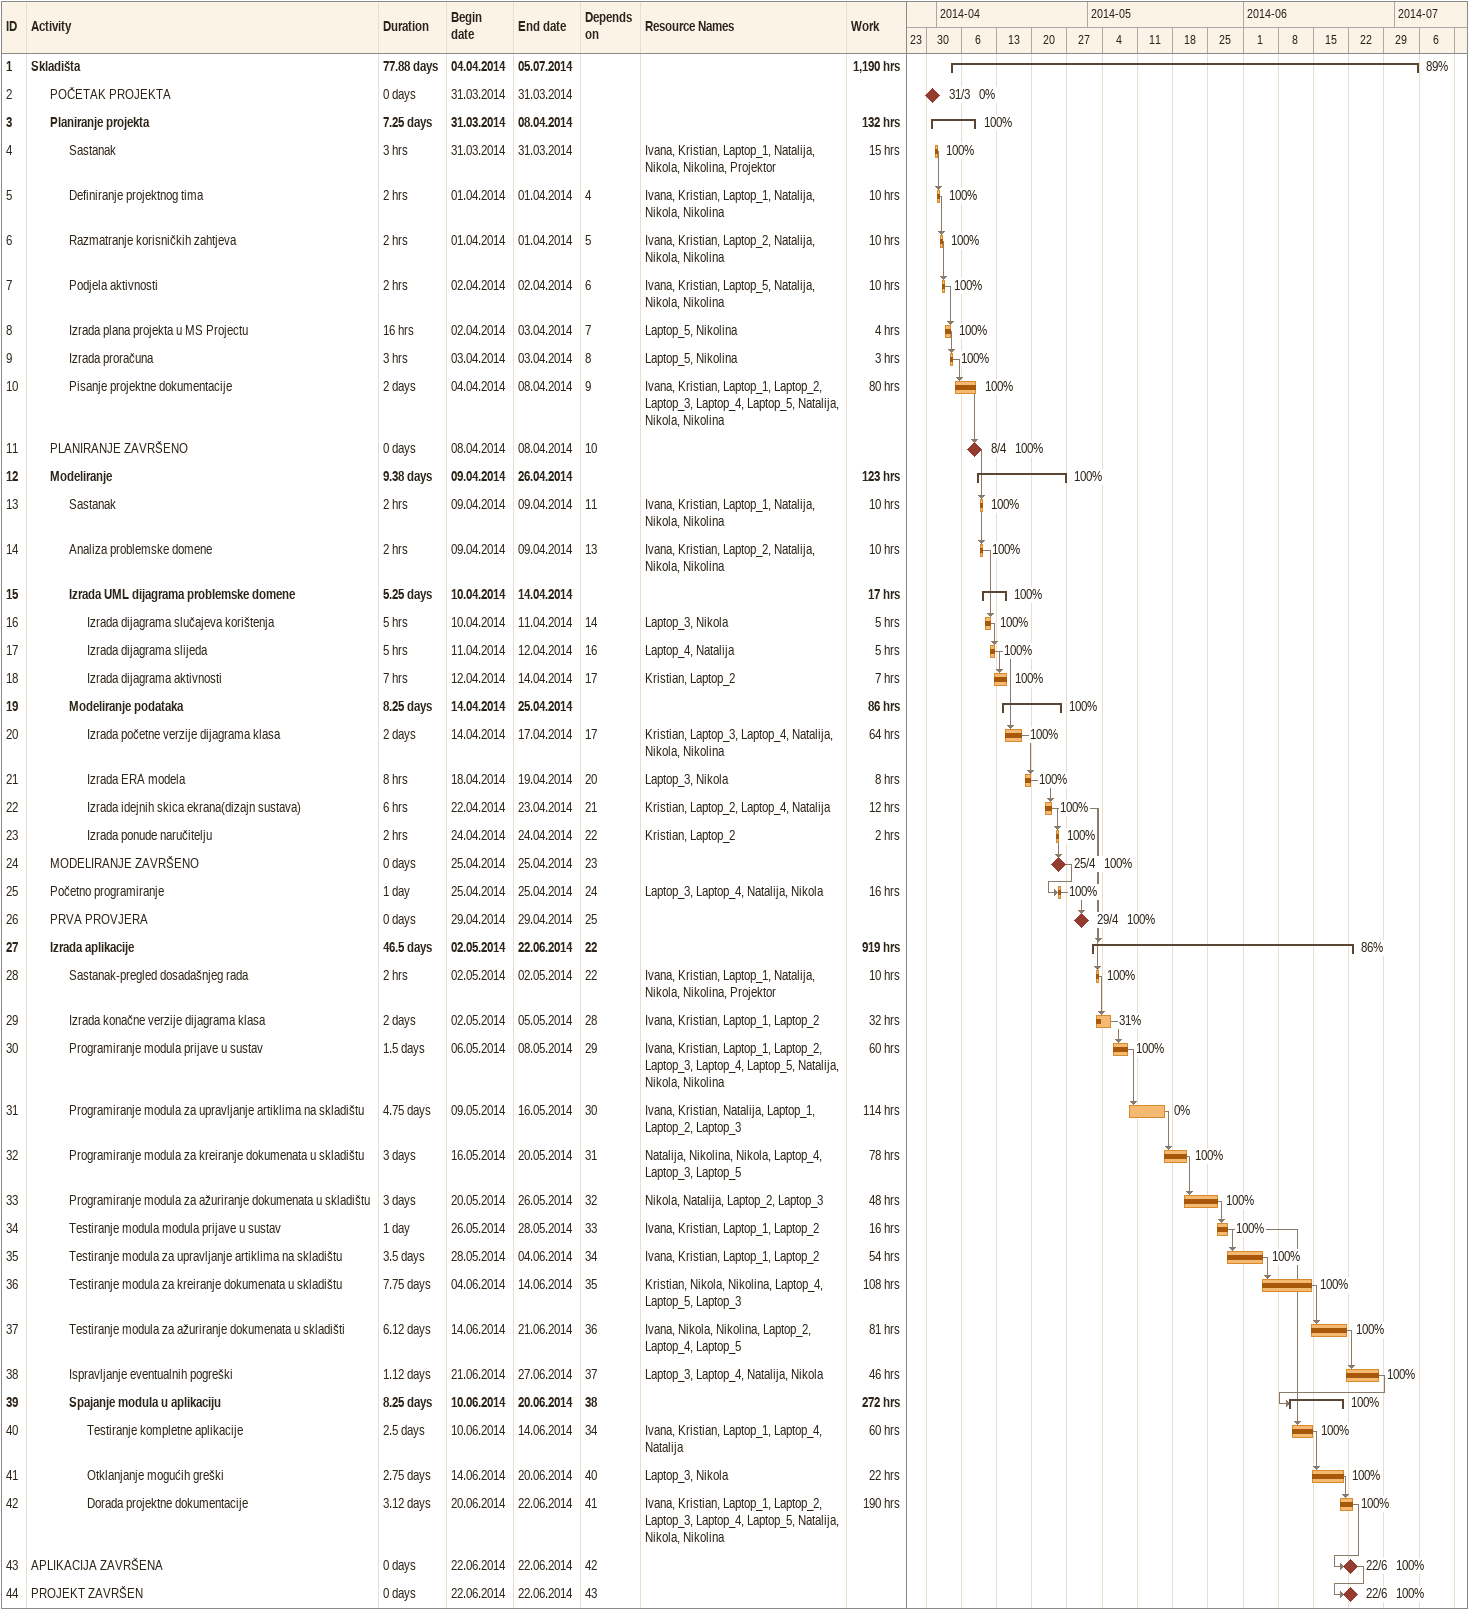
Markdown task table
| ID | Level | Task | Duration | Start | Finish | Predecessors | Resources | % complete | Work (h) |
|---|---|---|---|---|---|---|---|---|---|
| 1 | 1 | **Skladišta** | 77.88d | 2014-04-04 | 2014-07-05 |  |  | 89 | 1190 |
| 2 | 2 | POČETAK PROJEKTA | 0d | 2014-03-31 | 2014-03-31 |  |  | 0 |  |
| 3 | 2 | **Planiranje projekta** | 7.25d | 2014-03-31 | 2014-04-08 |  |  | 100 | 132 |
| 4 | 3 | Sastanak | 3h | 2014-03-31 | 2014-03-31 |  | Ivana, Kristian, Laptop_1, Natalija, Nikola, Nikolina, Projektor | 100 | 15 |
| 5 | 3 | Definiranje projektnog tima | 2h | 2014-04-01 | 2014-04-01 | 4 | Ivana, Kristian, Laptop_1, Natalija, Nikola, Nikolina | 100 | 10 |
| 6 | 3 | Razmatranje korisničkih zahtjeva | 2h | 2014-04-01 | 2014-04-01 | 5 | Ivana, Kristian, Laptop_2, Natalija, Nikola, Nikolina | 100 | 10 |
| 7 | 3 | Podjela aktivnosti | 2h | 2014-04-02 | 2014-04-02 | 6 | Ivana, Kristian, Laptop_5, Natalija, Nikola, Nikolina | 100 | 10 |
| 8 | 3 | Izrada plana projekta u MS Projectu | 16h | 2014-04-02 | 2014-04-03 | 7 | Laptop_5, Nikolina | 100 | 4 |
| 9 | 3 | Izrada proračuna | 3h | 2014-04-03 | 2014-04-03 | 8 | Laptop_5, Nikolina | 100 | 3 |
| 10 | 3 | Pisanje projektne dokumentacije | 2d | 2014-04-04 | 2014-04-08 | 9 | Ivana, Kristian, Laptop_1, Laptop_2, Laptop_3, Laptop_4, Laptop_5, Natalija, Nikola, Nikolina | 100 | 80 |
| 11 | 2 | PLANIRANJE ZAVRŠENO | 0d | 2014-04-08 | 2014-04-08 | 10 |  | 100 |  |
| 12 | 2 | **Modeliranje** | 9.38d | 2014-04-09 | 2014-04-26 |  |  | 100 | 123 |
| 13 | 3 | Sastanak | 2h | 2014-04-09 | 2014-04-09 | 11 | Ivana, Kristian, Laptop_1, Natalija, Nikola, Nikolina | 100 | 10 |
| 14 | 3 | Analiza problemske domene | 2h | 2014-04-09 | 2014-04-09 | 13 | Ivana, Kristian, Laptop_2, Natalija, Nikola, Nikolina | 100 | 10 |
| 15 | 3 | **Izrada UML dijagrama problemske domene** | 5.25d | 2014-04-10 | 2014-04-14 |  |  | 100 | 17 |
| 16 | 4 | Izrada dijagrama slučajeva korištenja | 5h | 2014-04-10 | 2014-04-11 | 14 | Laptop_3, Nikola | 100 | 5 |
| 17 | 4 | Izrada dijagrama slijeda | 5h | 2014-04-11 | 2014-04-12 | 16 | Laptop_4, Natalija | 100 | 5 |
| 18 | 4 | Izrada dijagrama aktivnosti | 7h | 2014-04-12 | 2014-04-14 | 17 | Kristian, Laptop_2 | 100 | 7 |
| 19 | 3 | **Modeliranje podataka** | 8.25d | 2014-04-14 | 2014-04-25 |  |  | 100 | 86 |
| 20 | 4 | Izrada početne verzije dijagrama klasa | 2d | 2014-04-14 | 2014-04-17 | 17 | Kristian, Laptop_3, Laptop_4, Natalija, Nikola, Nikolina | 100 | 64 |
| 21 | 4 | Izrada ERA modela | 8h | 2014-04-18 | 2014-04-19 | 20 | Laptop_3, Nikola | 100 | 8 |
| 22 | 4 | Izrada idejnih skica ekrana(dizajn sustava) | 6h | 2014-04-22 | 2014-04-23 | 21 | Kristian, Laptop_2, Laptop_4, Natalija | 100 | 12 |
| 23 | 4 | Izrada ponude naručitelju | 2h | 2014-04-24 | 2014-04-24 | 22 | Kristian, Laptop_2 | 100 | 2 |
| 24 | 2 | MODELIRANJE ZAVRŠENO | 0d | 2014-04-25 | 2014-04-25 | 23 |  | 100 |  |
| 25 | 2 | Početno programiranje | 1d | 2014-04-25 | 2014-04-25 | 24 | Laptop_3, Laptop_4, Natalija, Nikola | 100 | 16 |
| 26 | 2 | PRVA PROVJERA | 0d | 2014-04-29 | 2014-04-29 | 25 |  | 100 |  |
| 27 | 2 | **Izrada aplikacije** | 46.5d | 2014-05-02 | 2014-06-22 | 22 |  | 86 | 919 |
| 28 | 3 | Sastanak-pregled dosadašnjeg rada | 2h | 2014-05-02 | 2014-05-02 | 22 | Ivana, Kristian, Laptop_1, Natalija, Nikola, Nikolina, Projektor | 100 | 10 |
| 29 | 3 | Izrada konačne verzije dijagrama klasa | 2d | 2014-05-02 | 2014-05-05 | 28 | Ivana, Kristian, Laptop_1, Laptop_2 | 31 | 32 |
| 30 | 3 | Programiranje modula prijave u sustav | 1.5d | 2014-05-06 | 2014-05-08 | 29 | Ivana, Kristian, Laptop_1, Laptop_2, Laptop_3, Laptop_4, Laptop_5, Natalija, Nikola, Nikolina | 100 | 60 |
| 31 | 3 | Programiranje modula za upravljanje artiklima na skladištu | 4.75d | 2014-05-09 | 2014-05-16 | 30 | Ivana, Kristian, Natalija, Laptop_1, Laptop_2, Laptop_3 | 0 | 114 |
| 32 | 3 | Programiranje modula za kreiranje dokumenata u skladištu | 3d | 2014-05-16 | 2014-05-20 | 31 | Natalija, Nikolina, Nikola, Laptop_4, Laptop_3, Laptop_5 | 100 | 78 |
| 33 | 3 | Programiranje modula za ažuriranje dokumenata u skladištu | 3d | 2014-05-20 | 2014-05-26 | 32 | Nikola, Natalija, Laptop_2, Laptop_3 | 100 | 48 |
| 34 | 3 | Testiranje modula modula prijave u sustav | 1d | 2014-05-26 | 2014-05-28 | 33 | Ivana, Kristian, Laptop_1, Laptop_2 | 100 | 16 |
| 35 | 3 | Testiranje modula za upravljanje artiklima na skladištu | 3.5d | 2014-05-28 | 2014-06-04 | 34 | Ivana, Kristian, Laptop_1, Laptop_2 | 100 | 54 |
| 36 | 3 | Testiranje modula za kreiranje dokumenata u skladištu | 7.75d | 2014-06-04 | 2014-06-14 | 35 | Kristian, Nikola, Nikolina, Laptop_4, Laptop_5, Laptop_3 | 100 | 108 |
| 37 | 3 | Testiranje modula za ažuriranje dokumenata u skladišti | 6.12d | 2014-06-14 | 2014-06-21 | 36 | Ivana, Nikola, Nikolina, Laptop_2, Laptop_4, Laptop_5 | 100 | 81 |
| 38 | 3 | Ispravljanje eventualnih pogreški | 1.12d | 2014-06-21 | 2014-06-27 | 37 | Laptop_3, Laptop_4, Natalija, Nikola | 100 | 46 |
| 39 | 3 | **Spajanje modula u aplikaciju** | 8.25d | 2014-06-10 | 2014-06-20 | 38 |  | 100 | 272 |
| 40 | 4 | Testiranje kompletne aplikacije | 2.5d | 2014-06-10 | 2014-06-14 | 34 | Ivana, Kristian, Laptop_1, Laptop_4, Natalija | 100 | 60 |
| 41 | 4 | Otklanjanje mogućih greški | 2.75d | 2014-06-14 | 2014-06-20 | 40 | Laptop_3, Nikola | 100 | 22 |
| 42 | 4 | Dorada projektne dokumentacije | 3.12d | 2014-06-20 | 2014-06-22 | 41 | Ivana, Kristian, Laptop_1, Laptop_2, Laptop_3, Laptop_4, Laptop_5, Natalija, Nikola, Nikolina | 100 | 190 |
| 43 | 1 | APLIKACIJA ZAVRŠENA | 0d | 2014-06-22 | 2014-06-22 | 42 |  | 100 |  |
| 44 | 1 | PROJEKT ZAVRŠEN | 0d | 2014-06-22 | 2014-06-22 | 43 |  | 100 |  |
